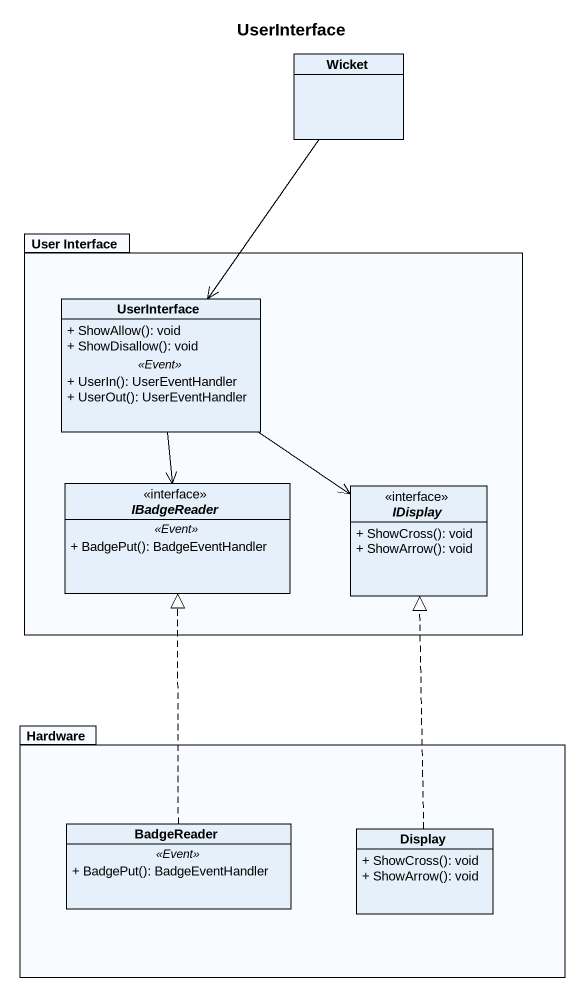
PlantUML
@startuml
title UserInterface
hide circle
hide empty members
skinparam classAttributeIconSize 0
class Wicket
package "User Interface" as User_Interface {
  class UserInterface {
    + ShowAllow(): void
    + ShowDisallow(): void
    .. <<Event>> ..
    + UserIn(): UserEventHandler
    + UserOut(): UserEventHandler
  }
  interface IBadgeReader <<interface>> {
    .. <<Event>> ..
    + BadgePut(): BadgeEventHandler
  }
  interface IDisplay <<interface>> {
    + ShowCross(): void
    + ShowArrow(): void
  }
}
package Hardware {
  class BadgeReader {
    .. <<Event>> ..
    + BadgePut(): BadgeEventHandler
  }
  class Display {
    + ShowCross(): void
    + ShowArrow(): void
  }
}
Wicket --> UserInterface
UserInterface --> IBadgeReader
UserInterface --> IDisplay
BadgeReader .up.|> IBadgeReader
Display .up.|> IDisplay
@enduml
